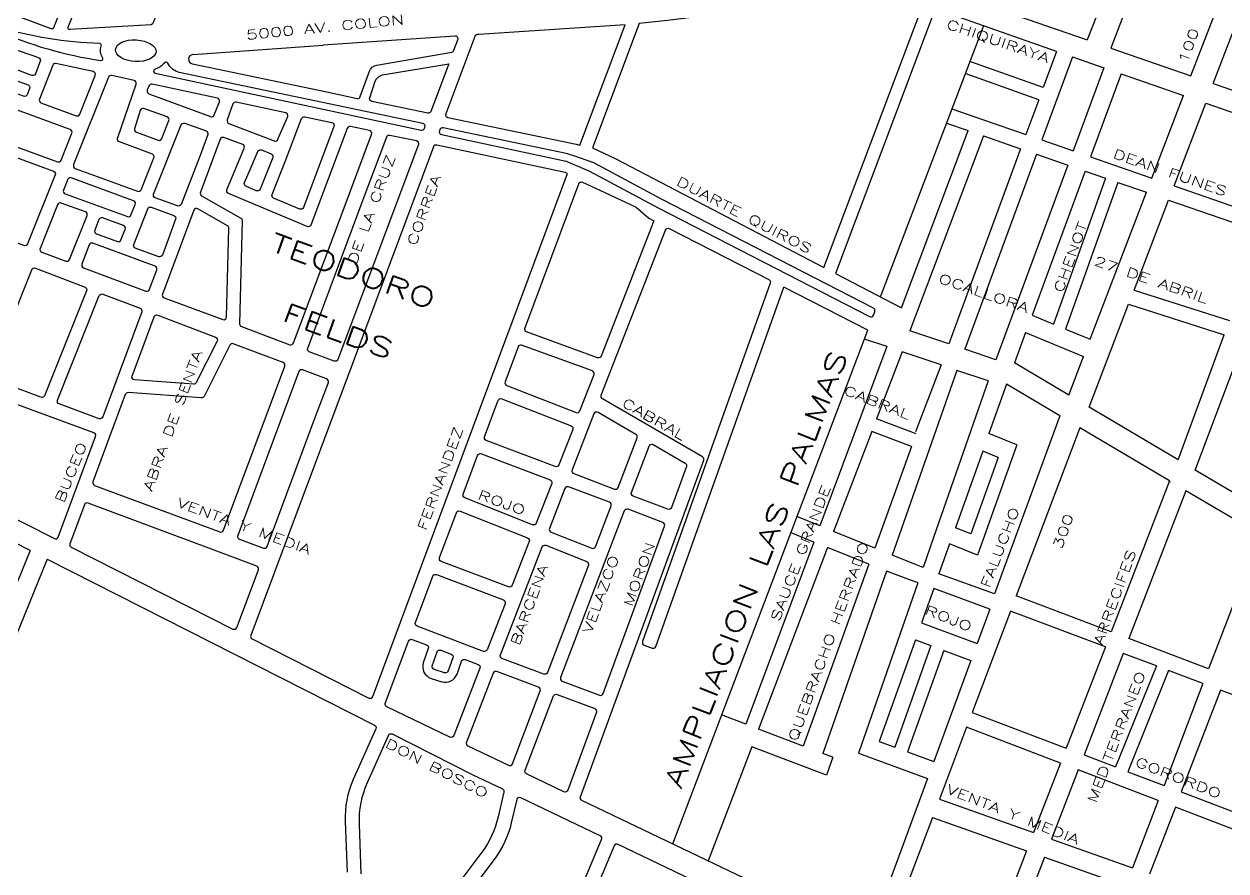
# Model space of a CAD drawing. Header units: millimetres. Extents: x 4374322 to 4409026, y 6503580 to 6534206.
# Drawn here: x 4380827 to 4382101, y 6525551 to 6526450 of the extents above; entities that cross this region are included whole.
import ezdxf

# ---------------------------------------------------------------- set-up
doc = ezdxf.new("R2010")
doc.units = ezdxf.units.MM
for name, color, linetype in [('LINEA CALLE', 252, 'Continuous'), ('NOMBRE BARRIO', 8, 'Continuous'), ('NOMBRE CALLE', 252, 'Continuous')]:
    doc.layers.add(name, color=color, linetype=linetype)
doc.styles.add('ROMANS', font='romans')
doc.styles.add('S1', font='ROMANS')

msp = doc.modelspace()

# ---------------------------------------------------------------- linework, layer by layer
at = {"layer": 'LINEA CALLE', "transparency": 33554687}
for p, q in [((4381977.9, 6526495.1), (4381953.8, 6526432.9)), ((4382004.9, 6526493.1), (4381978.7, 6526424.3)), ((4382063.8, 6526394.8), (4382096.7, 6526480.9)), ((4382087.3, 6526386.7), (4382121.5, 6526476)), ((4381879.7, 6526458.4), (4381953.8, 6526432.9)), ((4381843.7, 6526447.9), (4381734.4, 6526160.1)), ((4381005.7, 6526417.4), (4381143.7, 6526427.5)), ((4381938.1, 6526414.9), (4381905.7, 6526326.8)), ((4381921.2, 6526420.7), (4381907.1, 6526382.3)), ((4381938.1, 6526414.9), (4381971.3, 6526403.4)), ((4381978.7, 6526424.3), (4382063.8, 6526394.8)), ((4381005, 6526407.5), (4381147.6, 6526377.7)), ((4381907.1, 6526382.3), (4381829.4, 6526410.1)), ((4381971.3, 6526403.4), (4381938.8, 6526315.3)), ((4381902.3, 6526369.5), (4381824.5, 6526397.3)), ((4381989.9, 6526396.9), (4381957.3, 6526308.9)), ((4381989.9, 6526396.9), (4382055.9, 6526374.1)), ((4382087.3, 6526386.7), (4382185.5, 6526352.7)), ((4381902.3, 6526369.5), (4381888.8, 6526332.6)), ((4382022.3, 6526286.4), (4382055.9, 6526374.1)), ((4382045.8, 6526278.2), (4382079.4, 6526365.9)), ((4382079.4, 6526365.9), (4382177.2, 6526332.1)), ((4381810.3, 6526359.8), (4381888.8, 6526332.6)), ((4381041.1, 6526345.3), (4381041.1, 6526345.3)), ((4381804.5, 6526344.7), (4381827.6, 6526336.7)), ((4381843.7, 6526331.2), (4381765.8, 6526124.5)), ((4381843.7, 6526331.2), (4381883.2, 6526317.5)), ((4381905.7, 6526326.8), (4381938.8, 6526315.3)), ((4381883.2, 6526317.5), (4381807, 6526110.5)), ((4381900.1, 6526311.6), (4381824, 6526104.8)), ((4381933.2, 6526300.1), (4381856.9, 6526093.6)), ((4381900.1, 6526311.6), (4381933.2, 6526300.1)), ((4381957.3, 6526308.9), (4382022.3, 6526286.4)), ((4381951.7, 6526293.7), (4381895.3, 6526141)), ((4381951.7, 6526293.7), (4381973.2, 6526286.3)), ((4381973.2, 6526286.3), (4381918.1, 6526131.5)), ((4381986.1, 6526281.8), (4381930.7, 6526126.3)), ((4381986.1, 6526281.8), (4382016.5, 6526271.3)), ((4382045.8, 6526278.2), (4382144.7, 6526243.9)), ((4381956.8, 6526115.4), (4382016.5, 6526271.3)), ((4382003.5, 6526167.6), (4382040, 6526263.1)), ((4382040, 6526263.1), (4382139.1, 6526228.8)), ((4381070.5, 6526258.7), (4381070.4, 6526258.7)), ((4382003.5, 6526167.6), (4382104.6, 6526135.3)), ((4381955.9, 6526043.4), (4381997.7, 6526152.5)), ((4381997.7, 6526152.5), (4382099, 6526120.2)), ((4381895.3, 6526141), (4381918.1, 6526131.5)), ((4381807, 6526110.5), (4381765.8, 6526124.5)), ((4381888.5, 6526122.5), (4381876.6, 6526090.5)), ((4381888.5, 6526122.5), (4381949.8, 6526097)), ((4381930.7, 6526126.3), (4381956.8, 6526115.4)), ((4381741.3, 6526107.6), (4381717.5, 6526115.7)), ((4382050.1, 6525987.5), (4382099, 6526120.2)), ((4382068.3, 6525976.7), (4382119.7, 6526113.5)), ((4381741.3, 6526107.6), (4381670.3, 6525917.5)), ((4381757.4, 6526102.2), (4381730.4, 6526031.2)), ((4381798.8, 6526088.2), (4381757.4, 6526102.2)), ((4381856.9, 6526093.6), (4381824, 6526104.8)), ((4381934.2, 6526056.3), (4381949.8, 6526097)), ((4381798.8, 6526088.2), (4381771.8, 6526017.1)), ((4381934.2, 6526056.3), (4381876.6, 6526090.5)), ((4381815.7, 6526082.4), (4381747, 6525886.5)), ((4381848.7, 6526071.3), (4381790.9, 6525905.1)), ((4381848.7, 6526071.3), (4381815.7, 6526082.4)), ((4381868.2, 6526067.7), (4381849.6, 6526015.4)), ((4381924.8, 6526034.2), (4381868.2, 6526067.7)), ((4381924.8, 6526034.2), (4381855.4, 6525845.3)), ((4382050.1, 6525987.5), (4381955.9, 6526043.4)), ((4381772.4, 6526015.2), (4381730.4, 6526031.2)), ((4381946, 6526021.5), (4381878.6, 6525843.4)), ((4382041, 6525965.2), (4381946, 6526021.5)), ((4381725.3, 6526017.7), (4381684.9, 6525911.6)), ((4381767.5, 6526001.7), (4381725.3, 6526017.7)), ((4381879.3, 6526003.4), (4381849.6, 6526015.4)), ((4381767.5, 6526001.7), (4381728.6, 6525894)), ((4381843, 6525996.8), (4381814, 6525915.5)), ((4381879.3, 6526003.4), (4381837.6, 6525886.3)), ((4381859.3, 6525990.2), (4381843, 6525996.8)), ((4381859.3, 6525990.2), (4381830.3, 6525908.9)), ((4382145.7, 6525930.8), (4382068.3, 6525976.7)), ((4382041, 6525965.2), (4381979.2, 6525805.2)), ((4382041.5, 6525964), (4382041.7, 6525964.7)), ((4382058.5, 6525954.8), (4381998, 6525798)), ((4382136.9, 6525908.2), (4382058.5, 6525954.8)), ((4380833.1, 6525891.3), (4380750.1, 6525933.4)), ((4381670.3, 6525917.5), (4381646, 6525927.3)), ((4381663.9, 6525900.4), (4381640, 6525910.1)), ((4381728.6, 6525894), (4381684.9, 6525911.6)), ((4381790.9, 6525905.1), (4381779.8, 6525873.3)), ((4381830.3, 6525908.9), (4381814, 6525915.5)), ((4382136.9, 6525908.2), (4382082.5, 6525766)), ((4381663.9, 6525900.4), (4381591.7, 6525707.2)), ((4381678.4, 6525894.6), (4381605.2, 6525702)), ((4381722.4, 6525876.8), (4381678.4, 6525894.6)), ((4381807.9, 6525898.3), (4381796.6, 6525866.6)), ((4381837.6, 6525886.3), (4381807.9, 6525898.3)), ((4380851.2, 6525882.1), (4380675.8, 6525453.2)), ((4380833.1, 6525891.3), (4380754, 6525697.8)), ((4381779.8, 6525873.3), (4381747, 6525886.5)), ((4381722.4, 6525876.8), (4381652.6, 6525684)), ((4381741, 6525869.3), (4381673.3, 6525676.2)), ((4381774.2, 6525857.1), (4381741, 6525869.3)), ((4381855.4, 6525845.3), (4381796.6, 6525866.6)), ((4381774.2, 6525857.1), (4381711.4, 6525676.4)), ((4381791, 6525851), (4381778.1, 6525814.6)), ((4381850.5, 6525829.1), (4381791, 6525851)), ((4381979.2, 6525805.2), (4381878.6, 6525843.4)), ((4381850.5, 6525829.1), (4381837.1, 6525792.8)), ((4381872.5, 6525827.2), (4381831.8, 6525719.7)), ((4381973, 6525789.3), (4381872.5, 6525827.2)), ((4381778.1, 6525814.6), (4381837.1, 6525792.8)), ((4381771.6, 6525796.5), (4381733.3, 6525688.8)), ((4381788.1, 6525790.5), (4381749.7, 6525682.7)), ((4381771.6, 6525796.5), (4381788.1, 6525790.5)), ((4382082.5, 6525766), (4381998, 6525798)), ((4381801.7, 6525785.5), (4381763.3, 6525677.7)), ((4381801.7, 6525785.5), (4381830.5, 6525774.8)), ((4381973, 6525789.3), (4381931.5, 6525681.7)), ((4381991.9, 6525782.2), (4381950.4, 6525674.5)), ((4382027.2, 6525768.9), (4381991.9, 6525782.2)), ((4381830.5, 6525774.8), (4381791, 6525667.5)), ((4382027.2, 6525768.9), (4381983.6, 6525661.9)), ((4382039.9, 6525764.1), (4381997, 6525656.8)), ((4382076.5, 6525750.3), (4382039.9, 6525764.1)), ((4382076.5, 6525750.3), (4382035.2, 6525642.3)), ((4382095.1, 6525743.3), (4382053.5, 6525635.3)), ((4382227.7, 6525693.2), (4382095.1, 6525743.3)), ((4381591.7, 6525707.2), (4381566, 6525717)), ((4381831.8, 6525719.7), (4381931.5, 6525681.7)), ((4381652.6, 6525684), (4381605.2, 6525702)), ((4381825.9, 6525704.1), (4381797, 6525627.8)), ((4381925.4, 6525666), (4381825.9, 6525704.1)), ((4381733.3, 6525688.8), (4381749.7, 6525682.7)), ((4381598.1, 6525683.2), (4381552, 6525562.1)), ((4381677.2, 6525653.1), (4381598.1, 6525683.2)), ((4381683.9, 6525672.1), (4381673.3, 6525676.2)), ((4381711.4, 6525676.4), (4381784.3, 6525649.5)), ((4381763.3, 6525677.7), (4381791, 6525667.5)), ((4381683.9, 6525672.1), (4381677.2, 6525653.1)), ((4381925.4, 6525666), (4381896.8, 6525592.2)), ((4381950.4, 6525674.5), (4381983.6, 6525661.9)), ((4381944.3, 6525658.7), (4381916, 6525585.3)), ((4382029, 6525626.2), (4381944.3, 6525658.7)), ((4381997, 6525656.8), (4382035.2, 6525642.3)), ((4381784.3, 6525649.5), (4381722.1, 6525480.6)), ((4381797, 6525627.8), (4381896.8, 6525592.2)), ((4382029, 6525626.2), (4382001.7, 6525554.7)), ((4382053.5, 6525635.3), (4382186.4, 6525584.7)), ((4382047.3, 6525619.2), (4382019.9, 6525548.2)), ((4382180.2, 6525568.3), (4382047.3, 6525619.2)), ((4381789.7, 6525608.3), (4381738.4, 6525472.8)), ((4381789.7, 6525608.3), (4381889.4, 6525573)), ((4381916, 6525585.3), (4382001.7, 6525554.7)), ((4381889.4, 6525573), (4381833.2, 6525427.4)), ((4381908.6, 6525566.2), (4381851.4, 6525417.9)), ((4381908.6, 6525566.2), (4381994.4, 6525535.8))]:
    msp.add_line(p, q, dxfattribs=at)
for points in [[(4380801.7, 6526468), (4380872.5, 6526657.4, -0.416729), (4380876.3, 6526659.1), (4380931.1, 6526638.1, -0.417992), (4380932.8, 6526634.2), (4380857.7, 6526445.8, -0.408654), (4380855.2, 6526444.7), (4380803.4, 6526464.2, -0.413498), (4380801.7, 6526468)], [(4381147.6, 6526377.7), (4381179.6, 6526370.9, 0.373698), (4381183.1, 6526372.8), (4381192.8, 6526399.7, -0.269219), (4381200.5, 6526406.1), (4381280.1, 6526420, 0.265295), (4381282.4, 6526421.9), (4381286.6, 6526433, 0.546351), (4381283.6, 6526437), (4381143.7, 6526427.5)], [(4380902.1, 6526395.3, 0.46474), (4380899.9, 6526399.3), (4380860.4, 6526407.8, 0.366212), (4380857, 6526406), (4380842.8, 6526370.2, 0.421875), (4380844.5, 6526366.3), (4380881.8, 6526352.5, 0.40579), (4380885.6, 6526354.2), (4380902.1, 6526395.3)], [(4381277, 6526407.7), (4381257.9, 6526357.1, -0.369529), (4381254.5, 6526355.2), (4381195.3, 6526367.7, -0.448369), (4381193.1, 6526371.5), (4381198.9, 6526389.1, -0.276872), (4381206.7, 6526395.8), (4381277, 6526407.7)], [(4381031.6, 6526371.2), (4380962.3, 6526385.9, 0.372478), (4380958.9, 6526384), (4380957.2, 6526379.5, 0.414465), (4380959, 6526375.7), (4381024.4, 6526351.6, 0.407855), (4381028.3, 6526353.3), (4381033.7, 6526367.2)], [(4380865.9, 6526305.4), (4380877.4, 6526333.9, 0.422688), (4380875.6, 6526337.8), (4380801.1, 6526365.3, 0.413453), (4380797.2, 6526363.5), (4380786.5, 6526334.7, 0.414975), (4380788.3, 6526330.9), (4380809.1, 6526323.2), (4380862.1, 6526303.7, 0.40579), (4380865.9, 6526305.4)], [(4381051.5, 6526366.9, 0.376311), (4381048.1, 6526365), (4381042, 6526348.1, 0.407531), (4381043.8, 6526344.3), (4381091.9, 6526325.9, 0.401686), (4381095.8, 6526327.5), (4381106.1, 6526351.6, 0.473148), (4381104, 6526355.7), (4381051.5, 6526366.9)], [(4380972.5, 6526328.3), (4380980.1, 6526347.3, 0.424651), (4380978.4, 6526351.2), (4380953.7, 6526360.1, 0.428054), (4380949.8, 6526358.2), (4380943.8, 6526338.7, 0.398577), (4380945.7, 6526335), (4380968.7, 6526326.6, 0.40579), (4380972.5, 6526328.3)], [(4380722, 6526257.1), (4380750.7, 6526330.1, -0.407904), (4380754.5, 6526331.8), (4380805.1, 6526313.2), (4380857.9, 6526293.7, -0.422688), (4380859.7, 6526289.8), (4380830.3, 6526216.6, -0.406882), (4380826.4, 6526214.9), (4380773.6, 6526234.6), (4380723.7, 6526253.2, -0.419449), (4380722, 6526257.1)], [(4381060.2, 6526281.6), (4381066.2, 6526295.4), (4381074.3, 6526314.5, -0.404443), (4381078.2, 6526316.2), (4381088.5, 6526312.2, -0.417744), (4381090.2, 6526308.3), (4381076.8, 6526274.6, -0.420193), (4381072.8, 6526273), (4381061.7, 6526277.7, -0.417494), (4381060.2, 6526281.6)], [(4381402.6, 6526291.1), (4381401.1, 6526291.9, 0.080144), (4381400.2, 6526292.3), (4381264.1, 6526321.4, 0.37189), (4381260.6, 6526319.6), (4381175.4, 6526091.4)], [(4380944.5, 6526258.5, 0.422688), (4380942.7, 6526262.4), (4380876.7, 6526286.8, 0.406594), (4380872.9, 6526285.1), (4380868.4, 6526273.7, 0.421875), (4380870.1, 6526269.8), (4380936.1, 6526245.5, 0.40579), (4380939.9, 6526247.2), (4380944.5, 6526258.5)], [(4381175.4, 6526091.4), (4381105.1, 6525903.4), (4381066.9, 6525801.4, 0.382041), (4381068.4, 6525797.7), (4381192.2, 6525734.9, 0.447675), (4381196.3, 6525736.6), (4381402.6, 6526291.1)], [(4381494.3, 6526241.2), (4381438.5, 6526097.6, -0.407787), (4381434.7, 6526095.8), (4381359.4, 6526123.2, -0.416467), (4381357.6, 6526127), (4381414.6, 6526280.3, -0.438597), (4381418.7, 6526282), (4381437, 6526273.4), (4381475.5, 6526255.4), (4381489.1, 6526243.8), (4381494.3, 6526241.2)], [(4380874.8, 6526200), (4380893.4, 6526246.6, 0.42365), (4380891.6, 6526250.6), (4380866, 6526259.9, 0.40484), (4380862.2, 6526258.1), (4380843.7, 6526211.7, 0.420771), (4380845.4, 6526207.8), (4380870.9, 6526198.3)], [(4380975.1, 6526159.4), (4381037.2, 6526136.3, 0.514647), (4381041.3, 6526139), (4381043.8, 6526233.3, 0.276632), (4381042.2, 6526235.9), (4381010.7, 6526253.9, 0.462314), (4381006.5, 6526252.3), (4380973.3, 6526163.3)], [(4381722.1, 6525480.6), (4381418, 6525626.3, -0.386443), (4381416.4, 6525630.1), (4381547.2, 6525987.2, 0.363775), (4381545.9, 6525990.8), (4381439.8, 6526052.4, -0.369268), (4381438.5, 6526056.1), (4381506.5, 6526231.2, -0.444664), (4381510.7, 6526232.8), (4381616.2, 6526178.8, -0.376233), (4381617.7, 6526175.1), (4381482.3, 6525794.7, 0.414214), (4381484.1, 6525790.9), (4381492.6, 6525787.8, 0.414214), (4381496.4, 6525789.7), (4381632, 6526170.7)], [(4380892.9, 6526166.8), (4380848.3, 6526055.6, -0.40579), (4380844.5, 6526053.9), (4380791.8, 6526073.3, -0.421875), (4380790.1, 6526077.3), (4380834.7, 6526189.2, -0.410309), (4380838.6, 6526190.9), (4380891.2, 6526170.7, -0.41894), (4380892.9, 6526166.8)], [(4380910.2, 6526163.4), (4380949.6, 6526148.3, -0.410948), (4380951.3, 6526144.5), (4380910, 6526033, -0.413752), (4380906.2, 6526031.2), (4380863.8, 6526046.8, -0.421875), (4380862.1, 6526050.7), (4380906.3, 6526161.7, -0.410309), (4380910.2, 6526163.4)], [(4381449, 6525938.6, 0.415159), (4381447.3, 6525942.5), (4381403.9, 6525958.9, 0.41187), (4381400.1, 6525957.2), (4381383.6, 6525914.8, 0.411623), (4381385.3, 6525910.9), (4381428.5, 6525893.7, 0.418212), (4381432.4, 6525895.4), (4381449, 6525938.6)], [(4381503.9, 6525921), (4381466.9, 6525935.1, 0.413269), (4381463, 6525933.3), (4381395.4, 6525756.7, 0.415287), (4381397.1, 6525752.8), (4381436.7, 6525737.8, 0.417417), (4381440.6, 6525739.6), (4381505.6, 6525917.2, 0.41089), (4381503.9, 6525921)], [(4380851.2, 6525882.1), (4381198.2, 6525706.3, -0.399355), (4381199.6, 6525702.4), (4381175.6, 6525648.4, 0.114319), (4381167, 6525604.1), (4381169, 6525550.2, -0.07719)], [(4381209.6, 6525729.2), (4381234.2, 6525795.3, -0.41593), (4381238.1, 6525797), (4381253.3, 6525791.3, -0.404528), (4381255.1, 6525787.5), (4381249.9, 6525772.4, 0.421435), (4381258.3, 6525755.8), (4381269.5, 6525752.2, 0.403515), (4381285.6, 6525760.3), (4381290.5, 6525773.9, -0.42041), (4381294.4, 6525775.7), (4381308.2, 6525770.5, -0.416689), (4381309.9, 6525766.6), (4381282.1, 6525695, -0.436762), (4381278, 6525693.4), (4381211.1, 6525725.5, -0.3879), (4381209.6, 6525729.2)], [(4381403.1, 6525637.1, -0.44254), (4381398.9, 6525635.5), (4381359.2, 6525654.5, -0.390641), (4381357.7, 6525658.3), (4381387.9, 6525737.1, -0.413141), (4381391.8, 6525738.8), (4381431.6, 6525723.7, -0.411017), (4381433.4, 6525719.9), (4381403.1, 6525637.1)], [(4381184.1, 6525548.4), (4381182.1, 6525601.2, -0.114319), (4381190.7, 6525645.5), (4381212.8, 6525695.3, -0.429229), (4381216.9, 6525696.8), (4381301.8, 6525653.8), (4381333.7, 6525638.5, -0.351389), (4381335.3, 6525635.1), (4381329.3, 6525608.9, -0.103733), (4381312, 6525571.6), (4381283.4, 6525533.3, 0.060058)], [(4381387.6, 6525424, 0.413586), (4381389.2, 6525420.1), (4381415.4, 6525409, 0.416959), (4381419.4, 6525410.6), (4381456.8, 6525501.7, -0.380203), (4381478.3, 6525512.2), (4381479, 6525512, -0.066543), (4381483.4, 6525510.1), (4381541.1, 6525475.6, 0.483065), (4381545.5, 6525477.3), (4381561.3, 6525526.6, 0.374486), (4381559.7, 6525530.2), (4381456.4, 6525579.7, 0.428741), (4381452.4, 6525578.2), (4381387.6, 6525424)]]:
    msp.add_lwpolyline(points, format="xyb", dxfattribs=at)
for points in [[(4380961.3, 6526449.1), (4380875.2, 6526443.9, -0.549916), (4380873.2, 6526446.6), (4380946, 6526629.2, -0.410445), (4380949.8, 6526630.9), (4381019, 6526604.4, -0.414343), (4381020.7, 6526600.5), (4380963, 6526450.4, -0.293769)], [(4380908.5, 6526426.4, 0.525629), (4380906.8, 6526429.1, -0.067123), (4380799, 6526446.8, 0.90516), (4380797.6, 6526443, 0.067111), (4380908.1, 6526411.1, 0.654215), (4380909.9, 6526414.2, -0.259989), (4380908.5, 6526426.4)], [(4381415.9, 6526321.4), (4381464, 6526449.1), (4381308.8, 6526438.7), (4381307, 6526438.6, 0.294787), (4381304.4, 6526436.7), (4381273.7, 6526354.7, 0.459119), (4381275.9, 6526350.7), (4381396.7, 6526325.4), (4381412, 6526322.2)], [(4380793.5, 6526431), (4380841.9, 6526414.2, -0.420645), (4380843.7, 6526410.4), (4380838.8, 6526397.1, -0.413497), (4380834.9, 6526395.3), (4380786.6, 6526413.1, -0.420514), (4380784.9, 6526417.1), (4380789.7, 6526429.3, -0.402277)], [(4381247.7, 6526337.3, 0.370817), (4381251.1, 6526339.1), (4381251.5, 6526340.3, 0.460356), (4381249.3, 6526344.3), (4380991.1, 6526398.4, -0.206553), (4380979, 6526408.2, 0.516088), (4380975.7, 6526408.7, -0.114071), (4380965.2, 6526401.6, 0.747011), (4380965.5, 6526397.7), (4381247.7, 6526337.3)], [(4380804.9, 6526384.1), (4380807.3, 6526390.8, -0.413535), (4380811.2, 6526392.5), (4380830.8, 6526385.3, -0.422605), (4380832.5, 6526381.4), (4380829.9, 6526374.8, -0.40579), (4380826.1, 6526373.1), (4380806.6, 6526380.2, -0.414975)], [(4380962.6, 6526311.8), (4380927.6, 6526324.7, -0.406883), (4380925.8, 6526328.5), (4380945.4, 6526386.1, 0.448444), (4380943.2, 6526390), (4380919.5, 6526395.1, 0.366212), (4380916, 6526393.3), (4380879.1, 6526300.7, 0.421875), (4380880.9, 6526296.7), (4380946.9, 6526272.4, 0.40579), (4380950.7, 6526274.1), (4380964.3, 6526307.9, 0.422688)], [(4381089.6, 6526269.1), (4381104, 6526305.6), (4381120.7, 6526349.5, -0.37034), (4381124.2, 6526351.4), (4381153, 6526345.2, -0.458625), (4381155.1, 6526341.2), (4381122.8, 6526255.3, -0.425726), (4381118.8, 6526253.5), (4381091.2, 6526265.2, -0.407614)], [(4381013.2, 6526310.2), (4380993.1, 6526258.5, -0.409181), (4380989.3, 6526256.8), (4380965.6, 6526265.5, -0.422002), (4380963.9, 6526269.4), (4380993.2, 6526342.8, -0.40453), (4380997, 6526344.5), (4381019.5, 6526336.4, -0.41501), (4381021.3, 6526332.5)], [(4381043.3, 6526270.2, -0.413285), (4381041.7, 6526274.1), (4381060.1, 6526318, 0.426358), (4381058.4, 6526322), (4381038.4, 6526329.4, 0.413939), (4381034.5, 6526327.7), (4381013.5, 6526271.3, 0.367776), (4381014.8, 6526267.7), (4381056.5, 6526244, -0.276709), (4381058, 6526241.3), (4381055.1, 6526131.8, 0.32044), (4381057, 6526128.9), (4381108.4, 6526109.7, 0.413809), (4381112.3, 6526111.5), (4381163.8, 6526249.2), (4381195.1, 6526332.7, 0.458097), (4381192.9, 6526336.7), (4381172.8, 6526341, 0.371416), (4381169.3, 6526339.1), (4381130.8, 6526236.6, -0.426212), (4381126.9, 6526234.9)], [(4381727.2, 6526141.1), (4381728.5, 6526144.7, 0.381578), (4381727.1, 6526148.5), (4381502.5, 6526264.2), (4381430.6, 6526302.5), (4381408.5, 6526310.2), (4381403.5, 6526311.9, 0.032526), (4381403.2, 6526312), (4381270.9, 6526339.8, 0.37069), (4381267.5, 6526337.9), (4381267, 6526336.6, 0.457748), (4381269.2, 6526332.6), (4381401.4, 6526304.3, -0.049091), (4381402, 6526304.1), (4381418.8, 6526296.8), (4381426.1, 6526293.7), (4381499, 6526255), (4381723, 6526139.5, 0.44762)], [(4381187.3, 6526266.6), (4381211.1, 6526330.2, -0.37189), (4381214.5, 6526332), (4381242.5, 6526326.1, -0.458097), (4381244.7, 6526322.1), (4381159.2, 6526094, -0.413809), (4381155.4, 6526092.2), (4381129, 6526102, -0.414372), (4381127.3, 6526105.9)], [(4380973.2, 6526204.8, -0.413438), (4380969.3, 6526203), (4380944.5, 6526212.1, -0.421201), (4380942.8, 6526216), (4380957.7, 6526253.8, -0.407591), (4380961.5, 6526255.5), (4380985.5, 6526246.7, -0.414657), (4380987.3, 6526242.8)], [(4380903.3, 6526227.2), (4380925.5, 6526219.1, 0.405459), (4380929.3, 6526220.8), (4380933.8, 6526232, 0.424464), (4380932, 6526236), (4380909.6, 6526244.1, 0.409589), (4380905.8, 6526242.3), (4380901.5, 6526231.1, 0.417418)], [(4380899.5, 6526217.3, 0.411365), (4380895.6, 6526215.5), (4380887.9, 6526195.2, 0.415984), (4380889.6, 6526191.3), (4380955.8, 6526166.6, 0.414869), (4380959.7, 6526168.4), (4380967.3, 6526189.1, 0.41464), (4380965.6, 6526192.9)], [(4381031.2, 6526113.5), (4381009.1, 6526069.5, -0.303279), (4381006.2, 6526067.8), (4380943.7, 6526072.4, -0.499492), (4380941.1, 6526076.4), (4380964.4, 6526139.4, -0.417486), (4380968.3, 6526141.1), (4381029.6, 6526117.7, -0.443701)], [(4380936.9, 6526058.8, 0.333785), (4380933.9, 6526056.9), (4380916.6, 6526010.3), (4380899.6, 6525964.3, 0.41387), (4380901.4, 6525960.5), (4381034, 6525911.2, 0.413516), (4381037.9, 6525912.9), (4381103, 6526086.8, 0.413737), (4381101.3, 6526090.7), (4381048.4, 6526110.6, 0.383613), (4381044.7, 6526109.1), (4381017.4, 6526054.8, -0.303279), (4381014.5, 6526053.2)], [(4381350.3, 6526107.3), (4381336.5, 6526070.4, 0.409294), (4381338.3, 6526066.5), (4381412, 6526037.7, 0.414953), (4381415.9, 6526039.4), (4381430.9, 6526078, 0.420669), (4381429.1, 6526081.9), (4381354.1, 6526109.1, 0.411963)], [(4381147.4, 6526073.3), (4381121.9, 6526082.9, 0.414936), (4381118, 6526081.2), (4381053.1, 6525907.3, 0.414665), (4381054.9, 6525903.4), (4381080.3, 6525893.9, 0.413618), (4381084.2, 6525895.7), (4381135.7, 6526033.4), (4381149.2, 6526069.5, 0.413636)], [(4380809.4, 6526047.1), (4380762, 6525956.3, 0.417599), (4380763.3, 6525952.3), (4380858.7, 6525904, 0.448098), (4380862.8, 6525905.6), (4380902.4, 6526012.4, 0.414675), (4380900.6, 6526016.3), (4380813.1, 6526048.5, 0.37737)], [(4381389.8, 6525980.4), (4381316.6, 6526008.1, -0.412371), (4381314.8, 6526012), (4381329.2, 6526050.7, -0.41915), (4381333.1, 6526052.4), (4381406.6, 6526023.7, -0.413475), (4381408.3, 6526019.8), (4381393.6, 6525982.1, -0.41187)], [(4381409.4, 6525972.9), (4381452.6, 6525956.5, 0.413269), (4381456.5, 6525958.2), (4381476.6, 6526010.8, 0.36791), (4381475.3, 6526014.4), (4381435.1, 6526037.8, 0.460635), (4381430.8, 6526036.3), (4381407.7, 6525976.8, 0.416561)], [(4381365.8, 6525918.7), (4381293.9, 6525947.3, -0.407448), (4381292.2, 6525951.2), (4381307.5, 6525992.3, -0.416058), (4381311.4, 6525994), (4381384.3, 6525966.4, -0.416561), (4381386, 6525962.5), (4381369.7, 6525920.4, -0.416809)], [(4381528.8, 6525980.5), (4381512.9, 6525936.9, -0.417545), (4381509, 6525935.1), (4381472.3, 6525949.1, -0.415159), (4381470.5, 6525952.9), (4381489.4, 6526002.2, -0.462084), (4381493.7, 6526003.8), (4381527.5, 6525984.1, -0.363775)], [(4380894.4, 6525941.6, 0.414707), (4380890.5, 6525939.8), (4380875.2, 6525898.5, 0.381122), (4380876.7, 6525894.8), (4381047.9, 6525808.1, 0.447135), (4381052, 6525809.7), (4381075, 6525871, 0.413903), (4381073.2, 6525874.9), (4381025.3, 6525892.9)], [(4381340.3, 6525852.8), (4381268.9, 6525879.9, -0.412435), (4381267.1, 6525883.8), (4381284.9, 6525931.5, -0.421012), (4381288.8, 6525933.2), (4381360.4, 6525904.7, -0.411623), (4381362.1, 6525900.8), (4381344.1, 6525854.6, -0.411806)], [(4381377.5, 6525760.3), (4381333.3, 6525777, -0.416689), (4381331.6, 6525780.9), (4381376, 6525895.2, -0.416809), (4381379.9, 6525896.9), (4381423.2, 6525879.6, -0.410227), (4381424.9, 6525875.8), (4381381.4, 6525762, -0.413141)], [(4381336.5, 6525835), (4381317.5, 6525786.2, -0.411742), (4381313.7, 6525784.4), (4381243.3, 6525811.1, -0.412499), (4381241.5, 6525815), (4381259.8, 6525864.1, -0.415994), (4381263.7, 6525865.8), (4381334.8, 6525838.9, -0.416625)], [(4381272.5, 6525761.8), (4381261.3, 6525765.3, -0.421435), (4381259.4, 6525769.1), (4381264.4, 6525783.8, -0.423966), (4381268.3, 6525785.6), (4381279.4, 6525781.4, -0.408044), (4381281.2, 6525777.6), (4381276.2, 6525763.6, -0.403515)], [(4381324, 6525761.3), (4381295.5, 6525688.1, 0.392019), (4381297, 6525684.3), (4381340.2, 6525663.6, 0.438186), (4381344.3, 6525665.2), (4381373.9, 6525742.4, 0.415287), (4381372.1, 6525746.3), (4381327.8, 6525763, 0.411742)], [(4381339.2, 6525441.2), (4381369.9, 6525428.2, 0.414842), (4381373.8, 6525429.8), (4381438.9, 6525584.9, 0.399834), (4381437.5, 6525588.8), (4381353.1, 6525629.2, 0.479959), (4381348.9, 6525627.2), (4381343.2, 6525602.4, -0.103733), (4381325.9, 6525565.2), (4381299.1, 6525529.3, 0.47951), (4381300.3, 6525524.7), (4381346.5, 6525503.9, 0.423184), (4381350.5, 6525505.5), (4381352.4, 6525510, -2.288569), (4381357.5, 6525493.1), (4381337.6, 6525445.1, 0.412247)]]:
    msp.add_lwpolyline(points, format="xyb", close=True, dxfattribs=at)
msp.add_lwpolyline([(4381674.7, 6526191.5), (4381779.6, 6526469.8), (4381747, 6526481.9), (4381551.5, 6526458.7), (4381508.9, 6526453.7), (4381478.9, 6526450.2), (4381429.2, 6526318.3), (4381453.9, 6526306.7)], close=True, dxfattribs=at)
for points in [[(4381921.2, 6526420.7), (4381792.7, 6526465.8), (4381686.9, 6526185.1)], [(4381686.9, 6526185.1), (4381756.8, 6526148.7), (4381827.6, 6526336.7)], [(4381514.4, 6525580.2), (4381721.1, 6526125.1), (4381632, 6526170.7)]]:
    msp.add_lwpolyline(points, dxfattribs=at)
for centre, radius, start, end in [((4381006, 6526412.4), 5, 94.1969, 258.1615), ((4381030.9, 6526368.3), 3, 338.5177, 77.9983), ((4380872, 6526201.1), 3, 249.5496, 338.2698), ((4380976.1, 6526162.3), 3, 159.5792, 249.5496)]:
    msp.add_arc(centre, radius, start, end, dxfattribs=at)
msp.add_ellipse((4380945, 6526421.5), major_axis=(-21.5, 1.2), ratio=0.531715, dxfattribs=at)

# ---------------------------------------------------------------- texts
at = {"layer": 'NOMBRE BARRIO', "transparency": 33554687, "style": 'ROMANS', "width": 1.5}
for s, p in [('TEODORO', (4381085.5, 6526209.8)), ('FELDS', (4381098.7, 6526135.6))]:
    msp.add_text(s, height=20, rotation=340, dxfattribs=at).set_placement(p)
at = {"layer": 'NOMBRE BARRIO', "linetype": 'Continuous', "transparency": 33554687, "style": 'S1', "width": 1.5}
msp.add_text('AMPLIACION LAS PALMAS', height=20, rotation=69, dxfattribs=at).set_placement((4381523.2, 6525637.6))
at = {"layer": 'NOMBRE CALLE', "linetype": 'Continuous', "transparency": 33554687, "style": 'S1', "width": 1.5}
for s, rotation, p in [('5000 AV. COLON', 5.6549, (4381062.3, 6526433.1)), ('CHIQUIRAYA', 341, (4381803.4, 6526445.6)), ('100', 70.022, (4382059.4, 6526406.9)), ('DEAN FUNES', 341, (4381980.1, 6526308.2)), ('CHENOT', 70.022, (4381927.4, 6526163.9)), ('27 DE ABRIL', 341, (4381960, 6526194.5)), ('OCALLORA', 341, (4381795, 6526176)), ('300', 70.022, (4381926.4, 6525891.9)), ('ARRECIFES', 70.022, (4381969.6, 6525790.3))]:
    msp.add_text(s, height=10, rotation=rotation, dxfattribs=at).set_placement(p)
at = {"layer": 'NOMBRE CALLE', "transparency": 33554687, "style": 'ROMANS', "width": 1.5}
for s, rotation, p in [('DE LA CRUZ', 70, (4381178.6, 6526193.7)), ('DUARTE QUIROS', 332.4058, (4381517.1, 6526279.7)), ('CORREA', 70, (4381241.9, 6526213.8)), ('ABRA DE SENTA', 70, (4380962.1, 6525953.5)), ('CABRAL', 338.4326, (4381694.6, 6526057.4)), ('CABRAL', 330.1588, (4381459.5, 6526045)), ('FERNANDEZ', 70, (4381252.8, 6525911.7)), ('BUCEO', 68.1182, (4380868.4, 6525941)), ('SAUCE GRANDE', 69, (4381627.2, 6525815.3)), ('VENTA Y MEDIA', 340, (4380987.8, 6525938.2)), ('ROJO', 340, (4381306.8, 6525946.5)), ('FALUCHO', 69, (4381849.9, 6525850.8)), ('MORON', 70, (4381471.3, 6525830.9)), ('QUEBRACHO HERRADO', 69.9649, (4381645.8, 6525688)), ('VELAZCO', 70, (4381427.9, 6525802.5)), ('BARCENA', 70, (4381351.5, 6525789.6)), ('ROJO', 338.4326, (4381780.6, 6525824.4)), ('MEDITERRANEO', 69, (4381962.9, 6525622.8)), ('DON BOSCO', 332.7276, (4381208.4, 6525683.5)), ('GORORDO', 338.4326, (4382003.6, 6525663.4)), ('VENTA Y MEDIA', 338.4326, (4381803.6, 6525634.4))]:
    msp.add_text(s, height=10, rotation=rotation, dxfattribs=at).set_placement(p)

doc.saveas('drawing.dxf')
